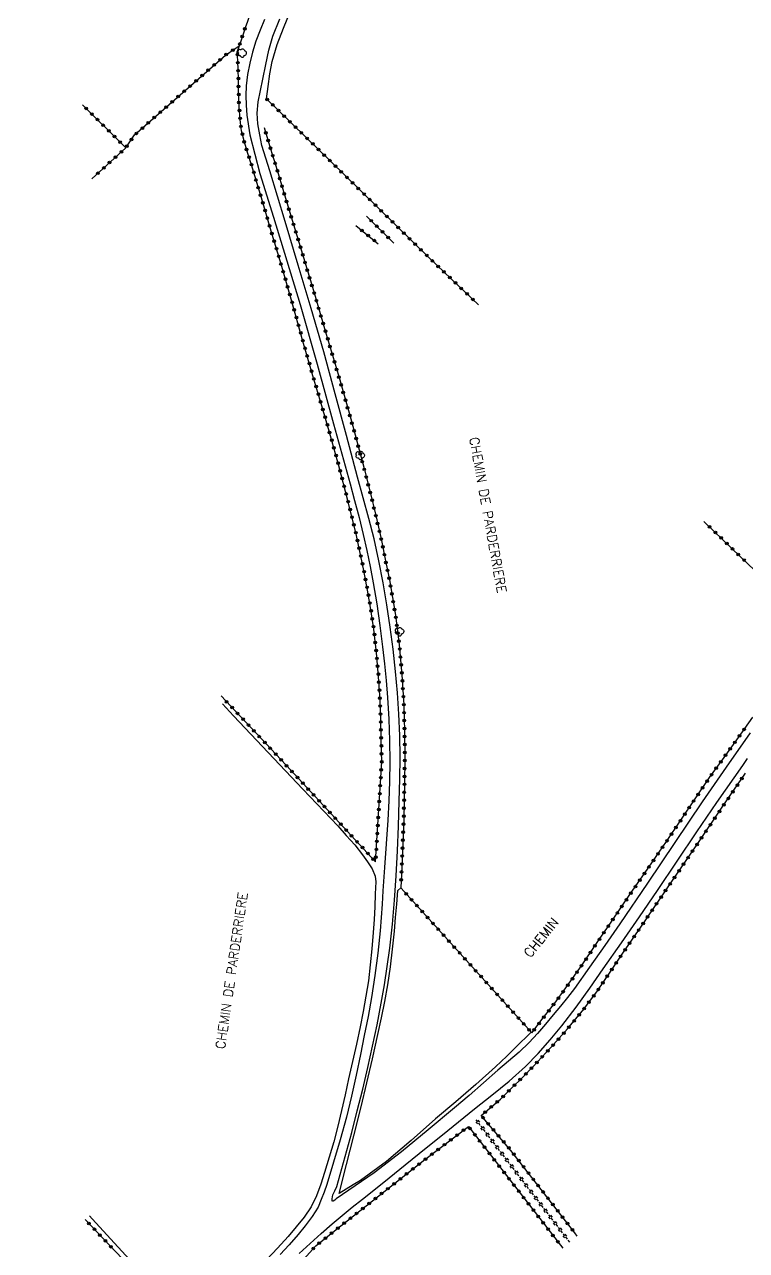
# Model space of a CAD drawing. Header units: millimetres. Extents: x 115000 to 116000, y 119000 to 119994.
# Drawn here: x 115710 to 115845.9, y 119406.3 to 119637 of the extents above; entities that cross this region are included whole.
import ezdxf

# ---------------------------------------------------------------- set-up
doc = ezdxf.new("R2010")
doc.units = ezdxf.units.MM
doc.linetypes.add('DASHED', pattern=[0.75, 0.5, -0.25])
doc.layers.get('0').update_dxf_attribs({"linetype": 'CONTINUOUS'})
for name, color, linetype in [('W0071', 7, 'CONTINUOUS'), ('W0220', 5, 'DASHED'), ('W0300', 7, 'CONTINUOUS'), ('W0323', 7, 'CONTINUOUS'), ('W0330', 7, 'CONTINUOUS'), ('W0989', 7, 'CONTINUOUS')]:
    doc.layers.add(name, color=color, linetype=linetype)
doc.styles.get("Standard").update_dxf_attribs({"font": 'romans.shx', "width": 0.85})

# ---------------------------------------------------------------- blocks, each defined once
blk = doc.blocks.new('T300')
for p, q in [((-0.8, 0.51), (-0.86, 0.34)), ((-0.86, 0.34), (-0.86, 0.17)), ((-0.86, 0.17), (-0.74, 0.06)), ((-0.69, 0.63), (-0.8, 0.51)), ((-0.8, -0.06), (-0.74, 0.06)), ((-0.74, 0.06), (-0.69, 0.11)), ((-0.57, 0.69), (-0.69, 0.63)), ((-0.46, 0.69), (-0.57, 0.69)), ((-0.29, 0.63), (-0.46, 0.69)), ((-0.29, 0.63), (-0.17, 0.74)), ((-0.23, 0.57), (-0.29, 0.63)), ((-0.17, 0.74), (-0.06, 0.8)), ((-0.06, 0.8), (0.06, 0.8)), ((0.06, 0.8), (0.23, 0.74)), ((0.23, 0.74), (0.34, 0.63)), ((0.34, 0.63), (0.4, 0.51)), ((0.46, 0.46), (0.34, 0.46)), ((0.4, 0.51), (0.4, 0.46)), ((0.57, 0.4), (0.46, 0.46)), ((0.57, 0.4), (0.69, 0.29)), ((0.69, 0.29), (0.74, 0.17)), ((0.74, 0.06), (0.69, -0.17)), ((0.74, 0.17), (0.74, 0.06)), ((-0.8, -0.17), (-0.8, -0.06)), ((-0.8, -0.23), (-0.8, -0.17)), ((-0.74, -0.34), (-0.8, -0.23)), ((-0.69, -0.4), (-0.74, -0.34)), ((-0.51, -0.46), (-0.69, -0.4)), ((-0.4, -0.46), (-0.51, -0.46)), ((-0.4, -0.46), (-0.34, -0.46)), ((-0.34, -0.46), (-0.34, -0.4)), ((-0.34, -0.51), (-0.34, -0.46)), ((-0.29, -0.63), (-0.34, -0.51)), ((-0.17, -0.74), (-0.29, -0.63)), ((-0.06, -0.8), (-0.17, -0.74)), ((0.06, -0.8), (-0.06, -0.8)), ((0.17, -0.74), (0.06, -0.8)), ((0.23, -0.69), (0.17, -0.74)), ((0.29, -0.46), (0.23, -0.46)), ((0.29, -0.63), (0.23, -0.69)), ((0.46, -0.4), (0.29, -0.46)), ((0.34, -0.51), (0.29, -0.63)), ((0.34, -0.51), (0.34, -0.46)), ((0.57, -0.34), (0.46, -0.4)), ((0.63, -0.29), (0.57, -0.34)), ((0.69, -0.17), (0.63, -0.29))]:
    blk.add_line(p, q)
blk = doc.blocks.new('t323o')
at = {"color": 0, "linetype": 'Continuous'}
for radius in [0.25, 0.15]:
    blk.add_circle((0, 0), radius, dxfattribs=at)
blk = doc.blocks.new('t220o')
at = {"color": 0, "linetype": 'Continuous'}
for p, q in [((-0.25, 0.25), (0.25, 0.25)), ((-0.25, -0.25), (0.25, -0.25))]:
    blk.add_line(p, q, dxfattribs=at)

msp = doc.modelspace()

# ---------------------------------------------------------------- linework, layer by layer
at = {"layer": 'W0071'}
for points in [[(115755.17, 119637.93), (115754.34, 119635.92), (115753.56, 119633.88), (115752.9, 119631.81), (115752.38, 119629.73), (115751.98, 119627.62), (115751.73, 119625.49), (115751.66, 119623.65), (115751.7, 119621.8), (115751.83, 119619.96), (115752.43, 119616.27), (115753.36, 119612.61), (115754.3, 119608.96), (115756.85, 119600.75), (115759.4, 119592.54), (115761.88, 119584.32), (115765.09, 119573.1), (115768.18, 119561.84), (115771.27, 119550.59), (115772.12, 119547.4), (115772.97, 119544.22), (115773.76, 119541.02), (115774.43, 119538.01), (115775.05, 119534.99), (115775.62, 119531.96), (115776.29, 119527.96), (115776.89, 119523.93), (115777.41, 119519.9), (115777.77, 119516.71), (115778.09, 119513.52), (115778.34, 119510.32), (115778.58, 119506.29), (115778.73, 119502.25), (115778.78, 119498.22), (115778.71, 119494.57), (115778.55, 119490.91), (115778.36, 119487.26), (115778.09, 119482.82), (115777.78, 119478.38), (115777.46, 119473.95), (115777.3, 119471.44), (115777.14, 119468.93), (115776.94, 119466.43), (115776.5, 119462.23), (115775.95, 119458.04), (115775.3, 119453.87), (115774.66, 119450.3), (115773.96, 119446.74), (115773.22, 119443.18), (115772.4, 119439.24), (115771.55, 119435.29), (115770.62, 119431.38), (115769.44, 119427.13), (115768.16, 119422.92), (115766.88, 119418.71)], [(115768.79, 119418.29), (115769.73, 119421.68), (115770.67, 119425.07), (115771.59, 119428.46), (115772.64, 119432.54), (115773.65, 119436.62), (115774.61, 119440.71), (115775.51, 119444.73), (115776.37, 119448.76), (115777.14, 119452.8), (115777.74, 119456.26), (115778.27, 119459.73), (115778.75, 119463.2), (115779.25, 119467.71), (115779.65, 119472.23), (115779.97, 119476.76), (115780.22, 119481.46), (115780.39, 119486.16), (115780.52, 119490.86), (115780.62, 119494.97), (115780.68, 119499.09), (115780.64, 119503.19), (115780.46, 119507.22), (115780.18, 119511.24), (115779.81, 119515.26), (115779.36, 119519.44), (115778.82, 119523.6), (115778.2, 119527.76), (115777.49, 119531.91), (115776.69, 119536.06), (115775.8, 119540.18), (115774.82, 119544.06), (115773.76, 119547.93), (115772.69, 119551.79), (115770.6, 119559.66), (115768.5, 119567.53), (115766.34, 119575.38), (115763.96, 119583.57), (115761.51, 119591.74), (115759.04, 119599.91), (115757.6, 119604.68), (115756.15, 119609.46), (115754.69, 119614.23), (115754.31, 119616.26), (115753.93, 119618.29), (115753.76, 119620.32), (115753.96, 119622.46), (115754.4, 119624.6), (115754.88, 119626.74), (115755.41, 119629.45), (115756, 119632.15), (115756.75, 119634.8), (115758.08, 119638.1)], [(115846.61, 119503.71), (115842.07, 119497.22), (115837.57, 119490.71), (115832.39, 119483.06), (115827.25, 119475.38), (115822.05, 119467.74), (115819.22, 119463.68), (115816.37, 119459.62), (115813.52, 119455.57), (115812.21, 119453.91), (115810.88, 119452.25), (115809.54, 119450.6), (115808.07, 119448.84), (115806.57, 119447.1), (115805, 119445.42), (115803.09, 119443.62), (115801.1, 119441.89), (115799.1, 119440.18), (115796.4, 119437.81), (115793.68, 119435.46), (115790.96, 119433.11), (115785.95, 119428.99), (115780.94, 119424.86), (115775.79, 119420.91), (115773.43, 119419.24), (115771.03, 119417.61), (115768.64, 119415.98)], [(115829.15, 119474.03), (115832.85, 119479.55), (115836.55, 119485.07), (115840.31, 119490.56), (115841.94, 119492.88), (115843.58, 119495.2), (115845.2, 119497.52), (115846.09, 119498.84)], [(115773.6, 119415.92), (115777.61, 119419.14), (115781.62, 119422.37), (115785.63, 119425.6), (115788.66, 119428.03), (115791.69, 119430.47), (115794.71, 119432.92), (115797.96, 119435.51), (115801.2, 119438.13), (115804.29, 119440.9), (115806.68, 119443.36), (115808.96, 119445.93), (115811.16, 119448.56), (115813.85, 119452.05), (115816.41, 119455.65), (115818.95, 119459.26), (115822.38, 119464.16), (115825.76, 119469.1), (115829.15, 119474.03)], [(115766.88, 119418.71), (115766.37, 119417.27), (115765.86, 119415.84), (115765.25, 119414.45), (115764.14, 119412.64), (115762.84, 119410.92), (115761.48, 119409.26), (115759.84, 119407.36), (115758.11, 119405.53)], [(115768.64, 119415.98), (115768.38, 119415.76), (115768.12, 119415.53), (115767.95, 119415.49), (115767.9, 119415.62), (115767.88, 119415.8), (115767.88, 119415.99), (115768.02, 119416.77), (115768.4, 119417.53), (115768.79, 119418.29)], [(115761.71, 119405.69), (115763.74, 119407.61), (115765.81, 119409.49), (115767.92, 119411.32), (115769.79, 119412.88), (115771.7, 119414.4), (115773.6, 119415.92)]]:
    msp.add_lwpolyline(points, dxfattribs=at)
at = {"layer": 'W0220'}
msp.add_lwpolyline([(115794.97, 119430.88), (115812.61, 119407.8)], dxfattribs=at)
at = {"layer": 'W0323'}
for points in [[(115752.37, 119638.77), (115751.95, 119637.57), (115751.53, 119636.37), (115751.12, 119635.16), (115750.76, 119634.08), (115750.4, 119633), (115750.03, 119631.92)], [(115722.68, 119607.99), (115729.05, 119613.8), (115730.72, 119616.23), (115747.8, 119631.25), (115749.65, 119632.48)], [(115747.02, 119510.65), (115760.12, 119496.65), (115776.08, 119479.43), (115777.23, 119498.23), (115777.15, 119502.12), (115777.05, 119505.97), (115776.92, 119509.85), (115776.63, 119514.32), (115776.25, 119518.77), (115775.75, 119523.2), (115775.2, 119526.88), (115774.57, 119530.57), (115773.88, 119534.25), (115772.48, 119540.85), (115770.88, 119547.4), (115769.17, 119553.95), (115767.6, 119559.6), (115765.95, 119565.25), (115764.28, 119570.88), (115762.28, 119577.88), (115760.32, 119584.88), (115758.28, 119591.88), (115756.43, 119598.12), (115754.57, 119604.37), (115752.72, 119610.6), (115752.03, 119612.72), (115751.37, 119614.85), (115750.85, 119617), (115750.65, 119618.48), (115750.52, 119619.97), (115750.4, 119621.48), (115750.32, 119623.23), (115750.28, 119625), (115750.25, 119626.75), (115750.2, 119628.45), (115750.12, 119630.2), (115750.03, 119631.92)], [(115749.65, 119632.48), (115750.4, 119633)], [(115729.03, 119613.8), (115720.92, 119621.9)], [(115795.47, 119584.25), (115786.35, 119592.92), (115770.15, 119608.77), (115755.57, 119623)], [(115755.12, 119617.6), (115756.32, 119613.6), (115757.55, 119609.6), (115758.75, 119605.6), (115760.63, 119599.37), (115762.52, 119593.15), (115764.37, 119586.92), (115766.8, 119578.75), (115769.2, 119570.55), (115771.52, 119562.35), (115772.75, 119557.92), (115773.92, 119553.45), (115775.05, 119549), (115776.12, 119544.6), (115777.12, 119540.2), (115778.03, 119535.77), (115778.68, 119532.48), (115779.28, 119529.17), (115779.83, 119525.85), (115780.55, 119520.25), (115781.05, 119514.63), (115781.4, 119508.97), (115781.55, 119503.97), (115781.57, 119499), (115781.52, 119494), (115781.37, 119487.52), (115781.12, 119481), (115780.85, 119474.52)], [(115774.4, 119600.95), (115779.52, 119595.85)], [(115772.35, 119599.17), (115776.57, 119595.75)], [(115859, 119523.2), (115843.23, 119538.35), (115837.89, 119543.49)], [(115780.85, 119474.52), (115805.48, 119447.23), (115807.63, 119450.03), (115809.8, 119452.85), (115811.92, 119455.68), (115814.85, 119459.85), (115817.68, 119464.05), (115820.55, 119468.28), (115823.97, 119473.25), (115827.4, 119478.23), (115830.83, 119483.23), (115833.55, 119487.25), (115836.23, 119491.28), (115838.97, 119495.28), (115841.68, 119499.08), (115844.4, 119502.85), (115847.12, 119506.65)], [(115814.05, 119408.99), (115813.57, 119409.6), (115801.57, 119425.12), (115795.97, 119431.68), (115799.6, 119434.77), (115801.65, 119436.8), (115803.72, 119438.85), (115805.75, 119440.92), (115809.03, 119444.4), (115812.23, 119448), (115815.28, 119451.68), (115817.83, 119455.15), (115820.23, 119458.68), (115822.63, 119462.25), (115826.12, 119467.32), (115829.57, 119472.4), (115833.03, 119477.45), (115837.25, 119483.65), (115841.48, 119489.88), (115845.72, 119496.08)], [(115738.35, 119379.65), (115756.03, 119397.43), (115764.83, 119407.17), (115768.37, 119410), (115785.37, 119423.4), (115793.57, 119429.6)], [(115793.57, 119429.6), (115811.31, 119406.74)], [(115721.39, 119412.11), (115741.17, 119391.25), (115709.98, 119369)]]:
    msp.add_lwpolyline(points, dxfattribs=at)
at = {"layer": 'W0330'}
for points in [[(115755.57, 119623), (115755.88, 119625.37), (115756.2, 119627.72), (115756.63, 119630.05), (115757.55, 119633.23), (115758.72, 119636.32), (115760, 119639.37), (115761.25, 119642.17), (115762.6, 119644.95), (115763.95, 119647.72), (115765.88, 119651.8), (115767.85, 119655.92), (115769.75, 119660.03), (115770.68, 119662.17), (115771.6, 119664.32), (115772.55, 119666.45), (115773.65, 119668.95), (115774.77, 119671.43), (115775.95, 119673.88), (115776.5, 119675)], [(115768.97, 119486.2), (115762.41, 119493.1), (115755.85, 119499.99), (115749.32, 119506.91), (115747.26, 119509.13)], [(115768.97, 119486.2), (115770.57, 119484.4), (115772.17, 119482.6), (115773.63, 119480.72), (115774.55, 119479.43), (115775.43, 119478.12), (115776, 119476.72), (115776.12, 119475.63), (115776.08, 119474.52), (115776.03, 119473.4), (115775.95, 119470.97), (115775.8, 119468.55), (115775.6, 119466.12), (115775.37, 119463.05), (115775.08, 119460.03), (115774.72, 119457), (115774.25, 119454.12), (115773.75, 119451.23), (115773.17, 119448.37), (115772.48, 119445.08), (115771.75, 119441.83), (115771, 119438.57), (115770.35, 119435.6), (115769.68, 119432.63), (115768.97, 119429.68), (115768.2, 119426.75), (115767.37, 119423.83), (115766.45, 119420.95), (115765.75, 119418.75), (115764.95, 119416.57), (115763.97, 119414.52), (115762.65, 119412.57), (115761.15, 119410.72), (115759.6, 119408.92), (115757.6, 119406.68), (115755.55, 119404.52)], [(115804.95, 119446.95), (115802.85, 119444.92), (115800.8, 119442.85), (115798.68, 119440.85), (115794.97, 119437.52), (115791.17, 119434.25), (115787.35, 119431.03), (115782.75, 119427), (115778.15, 119423.03), (115773.23, 119419.43), (115771.88, 119418.6), (115770.55, 119417.83), (115769.2, 119417.03), (115770.6, 119422.45), (115772, 119427.85), (115773.35, 119433.28), (115774.43, 119437.83), (115775.52, 119442.37), (115776.52, 119446.92), (115777.17, 119450.03), (115777.83, 119453.15), (115778.4, 119456.25), (115778.88, 119459.63), (115779.28, 119463), (115779.63, 119466.37), (115779.85, 119468.92), (115780.08, 119471.45), (115780.28, 119474)], [(115780.28, 119474), (115780.85, 119474.52)], [(115804.95, 119446.95), (115805.35, 119447.38)], [(115742.33, 119390.93), (115722.72, 119412.25), (115722.2, 119412.8)]]:
    msp.add_lwpolyline(points, dxfattribs=at)

# ---------------------------------------------------------------- block references
at = {"layer": 'W0220', "rotation": 307.3891613101086}
for p in [(115795.3, 119430.45), (115796.21, 119429.26), (115797.12, 119428.06), (115798.03, 119426.87), (115798.94, 119425.68), (115799.85, 119424.49), (115800.76, 119423.3), (115801.68, 119422.11), (115802.59, 119420.91), (115803.5, 119419.72), (115804.41, 119418.53), (115805.32, 119417.34), (115806.23, 119416.15), (115807.14, 119414.96), (115808.05, 119413.76), (115808.96, 119412.57), (115809.87, 119411.38), (115810.78, 119410.19), (115811.69, 119409)]:
    msp.add_blockref('t220o', p, dxfattribs=at)
at = {"layer": 'W0300'}
for p in [(115751, 119631.6), (115773.25, 119555.88), (115780.63, 119522.72)]:
    msp.add_blockref('T300', p, dxfattribs=at)
at = {"layer": 'W0323'}
for p, rotation in [((115751.47, 119636.18), 251.0802303684289), ((115750.51, 119633.34), 251.5015303834609), ((115750.99, 119634.76), 251.3587809150677), ((115747.95, 119631.35), 33.68291984890441), ((115749.2, 119632.18), 33.68291984890441), ((115750.06, 119631.33), 92.80082194052841), ((115744.56, 119628.4), 41.31744434523417), ((115745.68, 119629.39), 41.31744434523417), ((115746.81, 119630.38), 41.31744434523417), ((115750.13, 119629.83), 92.71542210477685), ((115750.2, 119628.33), 91.68468431799717), ((115742.3, 119626.42), 41.31744434523417), ((115743.43, 119627.41), 41.31744434523417), ((115750.25, 119626.83), 91.68468431799717), ((115740.05, 119624.44), 41.31744434523417), ((115741.18, 119625.43), 41.31744434523417), ((115750.28, 119625.33), 91.08030666198226), ((115750.31, 119623.83), 91.1023294509846), ((115736.67, 119621.47), 41.31744434523417), ((115737.8, 119622.46), 41.31744434523417), ((115738.93, 119623.45), 41.31744434523417), ((115750.36, 119622.33), 92.71542210477685), ((115755.66, 119622.91), 135.6958820370014), ((115756.73, 119621.86), 135.6958820370014), ((115721.61, 119621.22), 135.0252195986784), ((115722.67, 119620.16), 135.0252195986784), ((115723.73, 119619.1), 135.0252195986784), ((115734.42, 119619.49), 41.31744434523417), ((115735.55, 119620.48), 41.31744434523417), ((115750.45, 119620.84), 94.41315574096099), ((115750.57, 119619.34), 95.12131651024491), ((115757.81, 119620.82), 135.6958820370014), ((115758.88, 119619.77), 135.6958820370014), ((115724.79, 119618.04), 135.0252195986784), ((115725.85, 119616.98), 135.0252195986784), ((115732.17, 119617.51), 41.31744434523417), ((115733.29, 119618.5), 41.31744434523417), ((115750.74, 119617.85), 97.6806692043359), ((115759.95, 119618.72), 135.6958820370014), ((115761.03, 119617.67), 135.6958820370014), ((115762.1, 119616.62), 135.6958820370014), ((115726.91, 119615.92), 135.0252195986784), ((115727.97, 119614.86), 135.0252195986784), ((115730.11, 119615.35), 55.58252584738641), ((115731.04, 119616.52), 41.31744434523417), ((115751, 119616.38), 103.5209284258537), ((115751.35, 119614.92), 103.5209284258537), ((115755.41, 119616.63), 286.6992442339554), ((115755.84, 119615.19), 286.6992442339554), ((115763.17, 119615.58), 135.6958820370014), ((115764.25, 119614.53), 135.6958820370014), ((115727.11, 119612.03), 42.35659688371975), ((115728.22, 119613.04), 42.35659688371975), ((115729.26, 119614.11), 55.58252584738641), ((115751.79, 119613.48), 107.3402582309938), ((115752.25, 119612.06), 107.9055785748983), ((115756.27, 119613.75), 286.6992442339554), ((115756.71, 119612.32), 287.1319142684924), ((115765.32, 119613.48), 135.6958820370014), ((115766.39, 119612.43), 135.6958820370014), ((115724.9, 119610.01), 42.35659688371975), ((115726, 119611.02), 42.35659688371975), ((115752.71, 119610.63), 107.9055785748983), ((115757.15, 119610.89), 287.1319142684924), ((115767.47, 119611.39), 135.6958820370014), ((115768.54, 119610.34), 135.6958820370014), ((115723.79, 119609), 42.35659688371975), ((115753.14, 119609.19), 106.5312738824177), ((115753.56, 119607.75), 106.5312738824177), ((115757.59, 119609.45), 286.6992442339554), ((115758.03, 119608.02), 286.6992442339554), ((115769.61, 119609.29), 135.6958820370014), ((115770.69, 119608.24), 135.6256700692573), ((115753.99, 119606.31), 106.5312738824177), ((115758.46, 119606.58), 286.6992442339554), ((115758.89, 119605.14), 286.8096568294247), ((115771.76, 119607.19), 135.6256700692573), ((115772.83, 119606.14), 135.6256700692573), ((115773.9, 119605.1), 135.6256700692573), ((115754.42, 119604.88), 106.5312738824177), ((115754.84, 119603.44), 106.623520759756), ((115759.32, 119603.71), 286.8096568294247), ((115774.97, 119604.05), 135.6256700692573), ((115776.05, 119603), 135.6256700692573), ((115755.27, 119602), 106.623520759756), ((115755.7, 119600.56), 106.623520759756), ((115759.76, 119602.27), 286.8096568294247), ((115760.19, 119600.83), 286.8096568294247), ((115777.12, 119601.95), 135.6256700692573), ((115778.19, 119600.9), 135.6256700692573), ((115756.13, 119599.13), 106.623520759756), ((115760.62, 119599.4), 286.8096568294247), ((115773.52, 119598.22), 320.9824378087603), ((115775.27, 119600.09), 315.0953339878716), ((115776.33, 119599.03), 315.0953339878716), ((115779.26, 119599.85), 135.6256700692573), ((115780.34, 119598.8), 135.6256700692573), ((115756.56, 119597.69), 106.528766795312), ((115756.99, 119596.25), 106.528766795312), ((115761.06, 119597.96), 286.8589103349499), ((115761.49, 119596.53), 286.8589103349499), ((115774.68, 119597.28), 320.9824378087603), ((115775.85, 119596.33), 320.9824378087603), ((115777.39, 119597.97), 315.0953339878716), ((115778.45, 119596.91), 315.0953339878716), ((115781.41, 119597.75), 135.6256700692573), ((115782.48, 119596.7), 135.6256700692573), ((115757.41, 119594.81), 106.528766795312), ((115761.93, 119595.09), 286.8589103349499), ((115762.36, 119593.66), 286.8589103349499), ((115783.55, 119595.65), 135.6256700692573), ((115784.62, 119594.61), 135.6256700692573), ((115785.7, 119593.56), 135.6256700692573), ((115757.84, 119593.37), 106.528766795312), ((115758.27, 119591.94), 106.528766795312), ((115762.79, 119592.22), 286.5312738824541), ((115786.77, 119592.51), 136.4678831156517), ((115787.86, 119591.48), 136.4678831156517), ((115758.69, 119590.5), 106.2023549741815), ((115759.1, 119589.06), 106.2023549741815), ((115763.22, 119590.78), 286.5312738824541), ((115763.65, 119589.34), 286.5312738824541), ((115788.95, 119590.45), 136.4678831156517), ((115790.04, 119589.41), 136.4678831156517), ((115759.52, 119587.62), 106.2023549741815), ((115764.07, 119587.9), 286.5312738824541), ((115791.12, 119588.38), 136.4678831156517), ((115792.21, 119587.35), 136.4678831156517), ((115759.94, 119586.18), 106.2023549741815), ((115760.36, 119584.73), 105.6877766228058), ((115764.5, 119586.47), 286.5891208625969), ((115764.93, 119585.03), 286.5891208625969), ((115793.3, 119586.31), 136.4678831156517), ((115794.39, 119585.28), 136.4678831156517), ((115760.76, 119583.29), 105.6877766228058), ((115765.36, 119583.59), 286.5891208625969), ((115765.79, 119582.15), 286.5891208625969), ((115761.17, 119581.85), 105.6877766228058), ((115761.58, 119580.4), 105.6877766228058), ((115766.21, 119580.72), 286.5891208625969), ((115761.98, 119578.96), 105.6877766228058), ((115762.39, 119577.51), 105.9453959009228), ((115766.64, 119579.28), 286.5891208625969), ((115767.07, 119577.84), 286.3138524262286), ((115762.8, 119576.07), 105.9453959009228), ((115767.49, 119576.4), 286.3138524262286), ((115763.21, 119574.63), 105.9453959009228), ((115763.62, 119573.19), 105.9453959009228), ((115767.91, 119574.96), 286.3138524262286), ((115768.33, 119573.52), 286.3138524262286), ((115764.04, 119571.75), 105.9453959009228), ((115768.75, 119572.08), 286.3138524262286), ((115769.17, 119570.64), 286.3138524262286), ((115764.45, 119570.3), 106.4853120865621), ((115764.88, 119568.87), 106.4853120865621), ((115769.58, 119569.2), 285.7782213408665), ((115765.31, 119567.43), 106.4853120865621), ((115765.73, 119565.99), 106.4853120865621), ((115769.99, 119567.76), 285.7782213408665), ((115770.4, 119566.31), 285.7782213408665), ((115766.15, 119564.55), 106.279673202228), ((115770.81, 119564.87), 285.7782213408665), ((115766.57, 119563.11), 106.279673202228), ((115767, 119561.67), 106.279673202228), ((115771.21, 119563.43), 285.7782213408665), ((115771.62, 119561.98), 285.5434408811667), ((115767.42, 119560.23), 106.279673202228), ((115772.02, 119560.54), 285.5434408811667), ((115772.42, 119559.09), 285.5434408811667), ((115767.83, 119558.79), 105.5010953928819), ((115768.23, 119557.34), 105.5010953928819), ((115772.82, 119557.64), 284.6412355179063), ((115768.63, 119555.9), 105.5010953928819), ((115769.03, 119554.45), 105.5010953928819), ((115773.2, 119556.19), 284.6412355179063), ((115773.58, 119554.74), 284.6412355179063), ((115769.42, 119553), 104.6806809267455), ((115773.96, 119553.29), 284.2843934993095), ((115769.8, 119551.55), 104.6806809267455), ((115770.18, 119550.1), 104.6806809267455), ((115774.33, 119551.84), 284.2843934993095), ((115774.7, 119550.38), 284.2843934993095), ((115770.56, 119548.65), 104.6806809267455), ((115775.07, 119548.93), 283.6310944433831), ((115775.42, 119547.47), 283.6310944433831), ((115770.93, 119547.2), 103.7270965785012), ((115771.29, 119545.74), 103.7270965785012), ((115775.77, 119546.01), 283.6310944433831), ((115771.64, 119544.28), 103.7270965785012), ((115776.13, 119544.56), 282.8042660652622), ((115776.46, 119543.09), 282.8042660652622), ((115772, 119542.83), 103.7270965785012), ((115772.36, 119541.37), 103.7270965785012), ((115776.79, 119541.63), 282.8042660652622), ((115838.97, 119542.46), 136.0952945463537), ((115840.05, 119541.42), 136.0952945463537), ((115772.68, 119539.91), 101.9761324442656), ((115772.99, 119538.44), 101.9761324442656), ((115777.12, 119540.17), 281.6748371883708), ((115777.43, 119538.7), 281.6748371883708), ((115841.13, 119540.38), 136.0952945463537), ((115842.21, 119539.34), 136.0952945463537), ((115843.29, 119538.3), 136.1432805238221), ((115773.31, 119536.97), 101.9761324442656), ((115777.73, 119537.23), 281.6748371883708), ((115844.37, 119537.26), 136.1432805238221), ((115845.45, 119536.22), 136.1432805238221), ((115773.62, 119535.5), 101.9761324442656), ((115773.92, 119534.03), 100.520999144477), ((115778.03, 119535.76), 281.1958109786714), ((115778.33, 119534.29), 281.1958109786714), ((115774.2, 119532.56), 100.520999144477), ((115778.62, 119532.82), 281.1958109786714), ((115778.89, 119531.34), 280.2561824782128), ((115774.47, 119531.08), 100.520999144477), ((115774.73, 119529.61), 99.74959247821059), ((115779.16, 119529.87), 280.2561824782128), ((115774.99, 119528.13), 99.74959247821059), ((115779.41, 119528.39), 279.4146971334051), ((115779.66, 119526.91), 279.4146971334051), ((115775.23, 119526.65), 98.49348645980326), ((115775.46, 119525.17), 98.49348645980326), ((115779.89, 119525.43), 277.2962095915821), ((115775.68, 119523.68), 98.49348645980326), ((115775.86, 119522.2), 96.43521894367427), ((115780.08, 119523.94), 277.2962095915821), ((115780.27, 119522.45), 277.2962095915821), ((115776.03, 119520.7), 96.43521894367427), ((115780.46, 119520.96), 277.2962095915821), ((115776.2, 119519.21), 96.43521894367427), ((115776.34, 119517.72), 94.91917714359077), ((115780.62, 119519.47), 275.0868045508283), ((115780.75, 119517.98), 275.0868045508283), ((115776.47, 119516.23), 94.91917714359077), ((115780.89, 119516.48), 275.0868045508283), ((115776.6, 119514.73), 94.91917714359077), ((115776.7, 119513.24), 93.63781736358926), ((115781.02, 119514.99), 275.0868045508283), ((115781.12, 119513.49), 273.5347819411715), ((115776.8, 119511.74), 93.63781736358926), ((115781.21, 119512), 273.5347819411715), ((115748.04, 119509.55), 313.0938413552246), ((115749.07, 119508.46), 313.0938413552246), ((115776.89, 119510.24), 93.63781736358926), ((115776.95, 119508.74), 91.96172050867943), ((115781.31, 119510.5), 273.5347819411715), ((115781.4, 119509), 273.5347819411715), ((115750.09, 119507.36), 313.0938413552246), ((115751.12, 119506.27), 313.0938413552246), ((115777.01, 119507.24), 91.96172050867943), ((115781.44, 119507.5), 271.7183580017554), ((115781.49, 119506), 271.7183580017554), ((115752.14, 119505.17), 313.0938413552246), ((115753.17, 119504.08), 313.0938413552246), ((115777.06, 119505.74), 91.48786752869567), ((115777.09, 119504.25), 91.48786752869567), ((115781.53, 119504.5), 271.7183580017554), ((115845.47, 119504.35), 54.43523200683998), ((115754.19, 119502.98), 313.0938413552246), ((115755.22, 119501.89), 313.0938413552246), ((115777.13, 119502.75), 91.48786752869567), ((115781.55, 119503), 270.1960991439557), ((115781.56, 119501.5), 270.1960991439557), ((115843.73, 119501.91), 54.19846004417173), ((115844.6, 119503.13), 54.43523200683998), ((115756.24, 119500.79), 313.0938413552246), ((115757.27, 119499.7), 313.0938413552246), ((115777.17, 119501.25), 91.22420854790485), ((115777.2, 119499.75), 91.22420854790485), ((115781.56, 119500), 270.1960991439557), ((115841.97, 119499.48), 54.19846004417173), ((115842.85, 119500.7), 54.19846004417173), ((115758.29, 119498.6), 313.0938413552246), ((115759.32, 119497.5), 313.0938413552246), ((115777.14, 119496.75), 86.49956659669849), ((115777.23, 119498.25), 91.22420854790485), ((115781.55, 119497), 269.4270613024499), ((115781.56, 119498.5), 269.4270613024499), ((115840.22, 119497.04), 54.44521047748752), ((115841.1, 119498.26), 54.44521047748752), ((115760.34, 119496.41), 312.8409700416905), ((115761.36, 119495.31), 312.8409700416905), ((115777.05, 119495.25), 86.49956659669849), ((115781.53, 119495.5), 269.4270613024499), ((115838.49, 119494.59), 55.64739345405847), ((115839.35, 119495.82), 54.44521047748752), ((115845.04, 119495.09), 55.67070506553311), ((115762.38, 119494.21), 312.8409700416905), ((115763.4, 119493.11), 312.8409700416905), ((115776.87, 119492.26), 86.49956659669849), ((115776.96, 119493.76), 86.49956659669849), ((115781.48, 119492.51), 268.674559034242), ((115781.52, 119494), 269.4270613024499), ((115836.8, 119492.11), 55.64739345405847), ((115837.65, 119493.35), 55.64739345405847), ((115843.35, 119492.61), 55.67070506553311), ((115844.19, 119493.85), 55.67070506553311), ((115764.42, 119492.01), 312.8409700416905), ((115765.44, 119490.91), 312.8409700416905), ((115766.46, 119489.81), 312.8409700416905), ((115776.78, 119490.76), 86.49956659669849), ((115781.45, 119491.01), 268.674559034242), ((115835.96, 119490.87), 56.36570275431496), ((115841.65, 119490.13), 55.67070506553311), ((115842.5, 119491.37), 55.67070506553311), ((115767.48, 119488.71), 312.8409700416905), ((115768.5, 119487.61), 312.8409700416905), ((115776.59, 119487.77), 86.49956659669849), ((115776.68, 119489.26), 86.49956659669849), ((115781.38, 119488.01), 268.674559034242), ((115781.41, 119489.51), 268.674559034242), ((115834.3, 119488.38), 56.36570275431496), ((115835.13, 119489.62), 56.36570275431496), ((115839.97, 119487.65), 55.81850640147297), ((115840.81, 119488.89), 55.81850640147297), ((115769.52, 119486.51), 312.8409700416905), ((115770.54, 119485.41), 312.8409700416905), ((115776.5, 119486.27), 86.49956659669849), ((115781.33, 119486.51), 267.8031418156572), ((115832.63, 119485.88), 55.92654636288653), ((115833.47, 119487.13), 55.92654636288653), ((115838.28, 119485.17), 55.81850640147297), ((115839.13, 119486.41), 55.81850640147297), ((115771.56, 119484.31), 312.8409700416905), ((115772.58, 119483.21), 312.8409700416905), ((115776.32, 119483.27), 86.49956659669849), ((115776.41, 119484.77), 86.49956659669849), ((115781.21, 119483.51), 267.8031418156572), ((115781.27, 119485.01), 267.8031418156572), ((115830.95, 119483.4), 55.92654636288653), ((115831.79, 119484.64), 55.92654636288653), ((115837.44, 119483.93), 55.81850640147297), ((115773.6, 119482.11), 312.8409700416905), ((115774.62, 119481.01), 312.8409700416905), ((115776.23, 119481.78), 86.49956659669849), ((115781.16, 119482.01), 267.8031418156572), ((115829.25, 119480.93), 55.52650750244104), ((115830.1, 119482.16), 55.52650750244104), ((115835.75, 119481.45), 55.77797910268713), ((115836.6, 119482.69), 55.77797910268713), ((115775.64, 119479.91), 312.8409700416905), ((115776.13, 119480.28), 86.49956659669849), ((115781.04, 119479.01), 267.6416269353022), ((115781.1, 119480.51), 267.6416269353022), ((115827.55, 119478.45), 55.52650750244104), ((115828.4, 119479.69), 55.52650750244104), ((115834.07, 119478.97), 55.77797910268713), ((115834.91, 119480.21), 55.77797910268713), ((115780.91, 119476.02), 267.6416269353022), ((115780.97, 119477.51), 267.6416269353022), ((115825.85, 119475.98), 55.43539601433922), ((115826.7, 119477.22), 55.43539601433922), ((115832.37, 119476.49), 55.53676401562911), ((115833.22, 119477.73), 55.77797910268713), ((115825, 119474.75), 55.43539601433922), ((115830.68, 119474.02), 55.53676401562911), ((115831.53, 119475.25), 55.53676401562911), ((115781.86, 119473.4), 312.0768860634539), ((115782.86, 119472.29), 312.0768860634539), ((115823.3, 119472.28), 55.47434588852454), ((115824.15, 119473.51), 55.43539601433922), ((115828.98, 119471.54), 55.83396602313595), ((115829.83, 119472.78), 55.53676401562911), ((115783.87, 119471.18), 312.0768860634539), ((115784.87, 119470.06), 312.0768860634539), ((115821.6, 119469.8), 55.47434588852454), ((115822.45, 119471.04), 55.47434588852454), ((115827.3, 119469.06), 55.83396602313595), ((115828.14, 119470.3), 55.83396602313595), ((115785.88, 119468.95), 312.0768860634539), ((115786.88, 119467.84), 312.0768860634539), ((115787.89, 119466.72), 312.0768860634539), ((115819.9, 119467.33), 55.89031591985452), ((115820.75, 119468.57), 55.47434588852454), ((115826.46, 119467.82), 55.83396602313595), ((115788.89, 119465.61), 312.0768860634539), ((115789.9, 119464.5), 312.0768860634539), ((115818.22, 119464.84), 55.89031591985452), ((115819.06, 119466.09), 55.89031591985452), ((115824.76, 119465.34), 55.48811785075161), ((115825.61, 119466.58), 55.48811785075161), ((115790.9, 119463.38), 312.0768860634539), ((115791.91, 119462.27), 312.0768860634539), ((115816.54, 119462.36), 55.99939778492148), ((115817.38, 119463.6), 55.99939778492148), ((115823.06, 119462.87), 55.48811785075161), ((115823.91, 119464.11), 55.48811785075161), ((115792.91, 119461.16), 312.0768860634539), ((115793.92, 119460.04), 312.0768860634539), ((115814.86, 119459.87), 55.99939778492148), ((115815.7, 119461.11), 55.99939778492148), ((115821.38, 119460.39), 56.06598056132537), ((115822.22, 119461.63), 56.06598056132537), ((115794.92, 119458.93), 312.0768860634539), ((115795.93, 119457.82), 312.0768860634539), ((115814, 119458.64), 54.8596767210574), ((115819.7, 119457.9), 55.81136499096028), ((115820.54, 119459.14), 56.06598056132537), ((115796.93, 119456.7), 312.0768860634539), ((115797.94, 119455.59), 312.0768860634539), ((115812.27, 119456.19), 54.8596767210574), ((115813.14, 119457.42), 54.8596767210574), ((115818.02, 119455.42), 55.81136499096028), ((115818.86, 119456.66), 55.81136499096028), ((115798.94, 119454.48), 312.0768860634539), ((115799.95, 119453.36), 312.0768860634539), ((115810.49, 119453.78), 53.23054726426563), ((115811.39, 119454.98), 53.23054726426563), ((115816.25, 119452.99), 53.66528762893944), ((115817.14, 119454.2), 53.66528762893944), ((115800.95, 119452.25), 312.0768860634539), ((115801.96, 119451.14), 312.0768860634539), ((115808.68, 119451.39), 52.43042504456763), ((115809.59, 119452.58), 52.43042504456763), ((115814.41, 119450.63), 50.37085050515918), ((115815.36, 119451.79), 53.66528762893944), ((115802.96, 119450.02), 312.0768860634539), ((115803.97, 119448.91), 312.0768860634539), ((115806.85, 119449.01), 52.48088617944006), ((115807.76, 119450.2), 52.43042504456763), ((115812.49, 119448.32), 50.37085050515918), ((115813.45, 119449.47), 50.37085050515918), ((115804.97, 119447.8), 312.0768860634539), ((115805.93, 119447.82), 52.48088617944006), ((115810.51, 119446.06), 48.36646066350168), ((115811.51, 119447.19), 48.36646066350168), ((115808.5, 119443.84), 46.69314515285514), ((115809.52, 119444.94), 48.36646066350168), ((115806.44, 119441.65), 46.69314515285514), ((115807.47, 119442.75), 46.69314515285514), ((115804.36, 119439.5), 45.47512484152153), ((115805.41, 119440.57), 45.47512484152153), ((115802.23, 119437.38), 44.76341444831039), ((115803.3, 119438.44), 44.76341444831039), ((115800.1, 119435.27), 44.76144437352426), ((115801.17, 119436.32), 44.76144437352426), ((115796.71, 119432.31), 40.32743503265753), ((115797.85, 119433.29), 40.32743503265753), ((115799, 119434.26), 40.32743503265753), ((115796.31, 119431.28), 130.460147488411), ((115797.28, 119430.14), 130.460147488411), ((115791.45, 119428), 37.09283729710308), ((115792.64, 119428.9), 37.09283729710308), ((115793.83, 119429.26), 307.8170273266006), ((115794.75, 119428.07), 307.8170273266006), ((115798.25, 119429), 130.460147488411), ((115799.23, 119427.86), 130.460147488411), ((115787.86, 119425.28), 37.09283729710308), ((115789.06, 119426.19), 37.09283729710308), ((115790.25, 119427.09), 37.09283729710308), ((115795.67, 119426.89), 307.8170273266006), ((115796.59, 119425.7), 307.8170273266006), ((115800.2, 119426.72), 130.460147488411), ((115801.17, 119425.58), 130.460147488411), ((115785.47, 119423.47), 37.09283729710308), ((115786.66, 119424.38), 37.09283729710308), ((115797.51, 119424.52), 307.8170273266006), ((115798.43, 119423.33), 307.8170273266006), ((115802.11, 119424.41), 127.7164076563266), ((115803.03, 119423.22), 127.7164076563266), ((115781.93, 119420.69), 38.24642596445691), ((115783.11, 119421.62), 38.24642596445691), ((115784.29, 119422.55), 38.24642596445691), ((115799.35, 119422.15), 307.8170273266006), ((115800.27, 119420.96), 307.8170273266006), ((115803.95, 119422.04), 127.7164076563266), ((115804.87, 119420.85), 127.7164076563266), ((115779.57, 119418.83), 38.24642596445691), ((115780.75, 119419.76), 38.24642596445691), ((115801.19, 119419.78), 307.8170273266006), ((115802.11, 119418.59), 307.8170273266006), ((115805.78, 119419.66), 127.7164076563266), ((115806.7, 119418.48), 127.7164076563266), ((115776.04, 119416.05), 38.24642596445691), ((115777.22, 119416.98), 38.24642596445691), ((115778.4, 119417.91), 38.24642596445691), ((115803.03, 119417.41), 307.8170273266006), ((115803.95, 119416.22), 307.8170273266006), ((115807.62, 119417.29), 127.7164076563266), ((115808.54, 119416.1), 127.7164076563266), ((115773.68, 119414.19), 38.24642596445691), ((115774.86, 119415.12), 38.24642596445691), ((115804.87, 119415.04), 307.8170273266006), ((115805.79, 119413.85), 307.8170273266006), ((115809.46, 119414.92), 127.7164076563266), ((115810.37, 119413.73), 127.7164076563266), ((115722.12, 119411.35), 313.4713624595164), ((115770.15, 119411.41), 38.24642596445691), ((115771.33, 119412.33), 38.24642596445691), ((115772.51, 119413.26), 38.24642596445691), ((115806.71, 119412.67), 307.8170273266006), ((115807.63, 119411.48), 307.8170273266006), ((115811.29, 119412.54), 127.7164076563266), ((115812.21, 119411.36), 127.7164076563266), ((115723.15, 119410.26), 313.4713624595164), ((115724.18, 119409.17), 313.4713624595164), ((115767.8, 119409.54), 38.71710006333809), ((115768.97, 119410.48), 38.24642596445691), ((115808.55, 119410.3), 307.8170273266006), ((115809.47, 119409.11), 307.8170273266006), ((115813.13, 119410.17), 127.7164076563266), ((115725.21, 119408.08), 313.4713624595164), ((115726.24, 119406.99), 313.4713624595164), ((115765.46, 119407.67), 38.71710006333809), ((115766.63, 119408.61), 38.71710006333809), ((115810.39, 119407.93), 307.8170273266006), ((115764.36, 119406.65), 47.88491563576116)]:
    msp.add_blockref('t323o', p, dxfattribs=dict(at, rotation=rotation))

# ---------------------------------------------------------------- texts
at = {"layer": 'W0989'}
for s, rotation, p in [('CHEMIN DE PARDERRIERE', 280.2494, (115793.74, 119559.2)), ('CHEMIN DE PARDERRIERE', 81.6653, (115747.67, 119444.07)), ('CHEMIN', 51.0077, (115805.2, 119461.23))]:
    msp.add_text(s, height=1.75, rotation=rotation, dxfattribs=at).set_placement(p)

doc.saveas('drawing.dxf')
